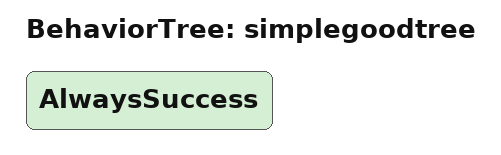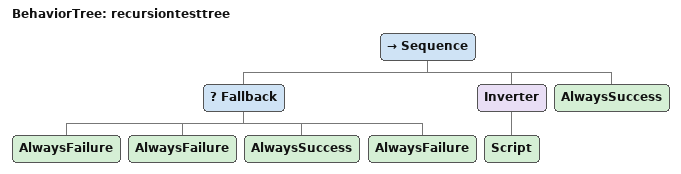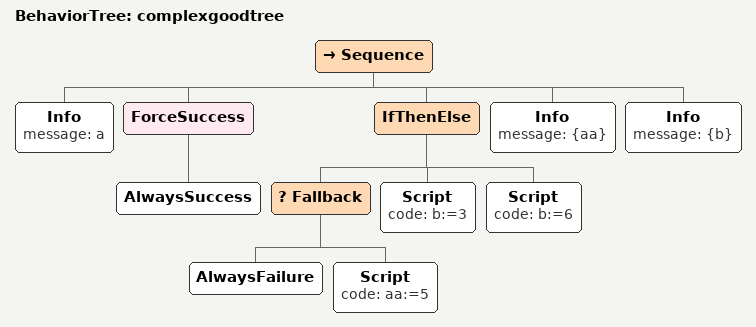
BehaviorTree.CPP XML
<?xml version="1.0" encoding="UTF-8"?>
<root BTCPP_format="4">

  <BehaviorTree ID="simplegoodtree">
    <AlwaysSuccess/>
  </BehaviorTree>

  <BehaviorTree ID="recursiontesttree">
    <Sequence>
      <Fallback>
        <AlwaysFailure/>
        <AlwaysFailure/>
        <AlwaysSuccess/>
        <AlwaysFailure/>
      </Fallback>
      <Inverter>
        <Script/> <!--should cause error-->
      </Inverter>
      <AlwaysSuccess/>
    </Sequence>
  </BehaviorTree>

  <BehaviorTree ID="complexgoodtree">
    <Sequence>
      <Info message="a"/>
      <ForceSuccess>
        <AlwaysSuccess/>
      </ForceSuccess>
      <IfThenElse>
        <Fallback>
          <AlwaysFailure/>
          <Script code="aa:=5"/>
        </Fallback>
        <Script code="b:=3"/>
        <Script code="b:=6"/>
      </IfThenElse>
      <Info message="{aa}"/>
      <Info message="{b}"/>
    </Sequence>
  </BehaviorTree>

</root>
